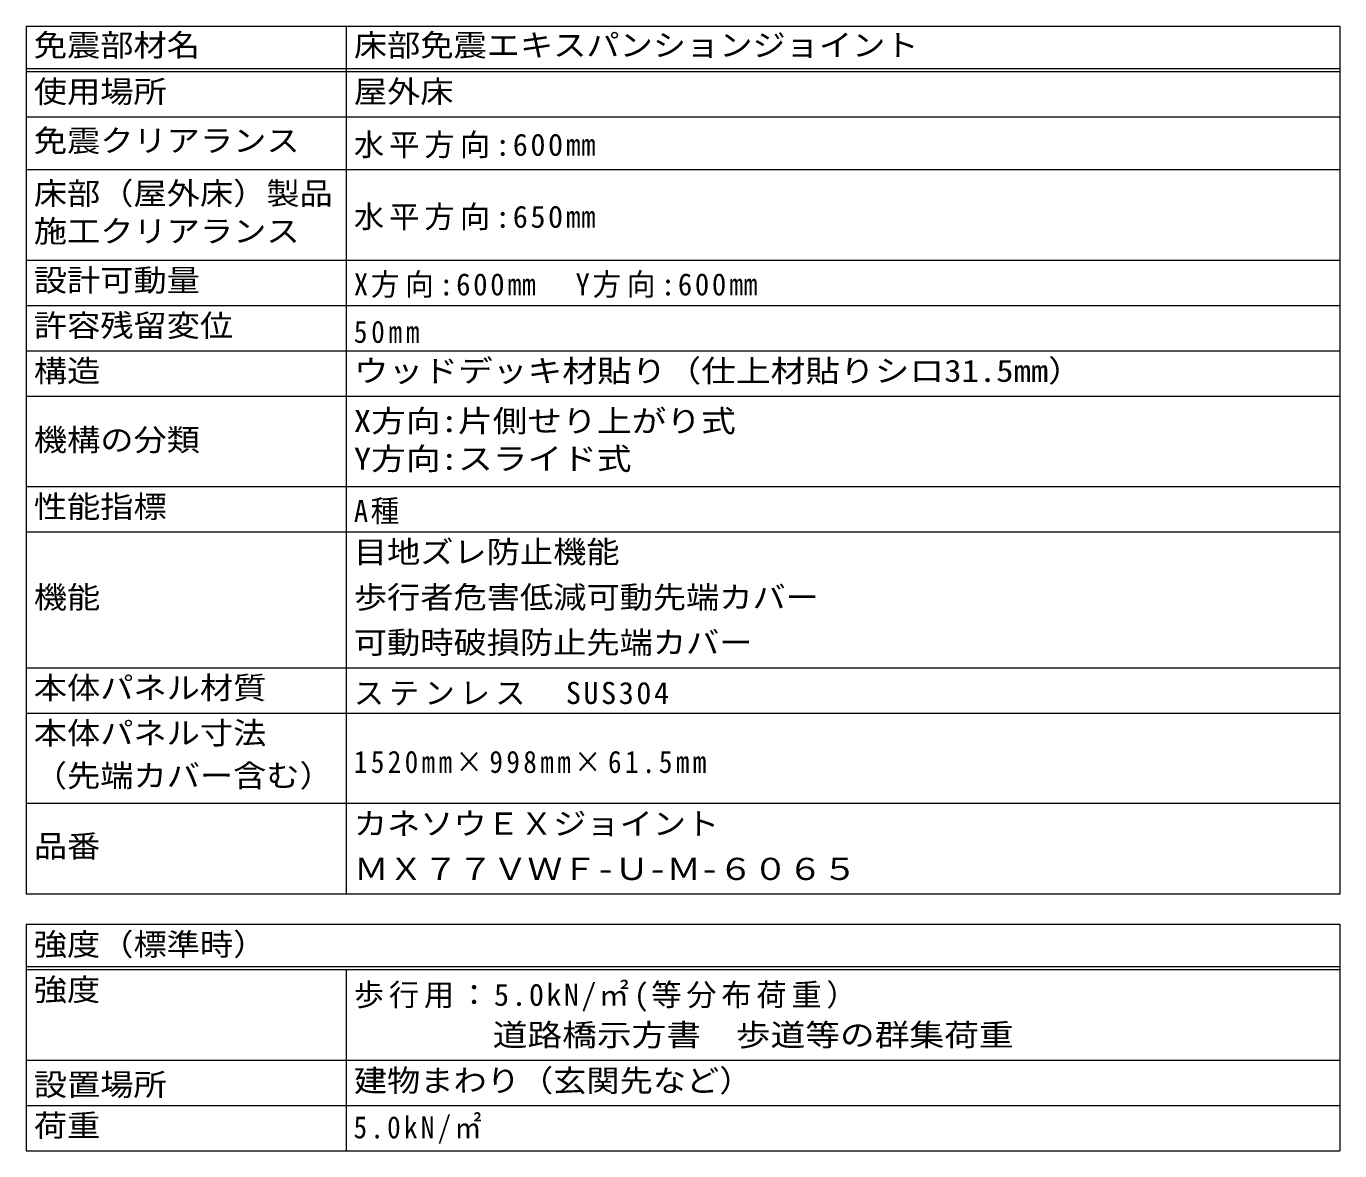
# Model space of a CAD drawing. Units: millimetres on the paper. Extents: x -259 to 271, y -195 to 192.
# Drawn here: x 96.8 to 270.8, y 40.3 to 189.3 of the extents above; entities that cross this region are included whole.
import ezdxf
from ezdxf.enums import TextEntityAlignment as Align

# ---------------------------------------------------------------- set-up
doc = ezdxf.new("R2010")
doc.units = ezdxf.units.MM
doc.layers.add('F-5_F-5ﾚｲﾔ', color=2, linetype='Continuous', lineweight=9)
doc.styles.add('ＭＳ ゴシック', font='')
doc.styles.get('ＭＳ ゴシック').set_extended_font_data('MS Gothic')

msp = doc.modelspace()

# ---------------------------------------------------------------- linework, layer by layer
at = {"layer": 'F-5_F-5ﾚｲﾔ', "color": 7}
for p, q in [((96.769, 189.343), (96.769, 74.343)), ((96.769, 189.343), (270.769, 189.343)), ((139.165, 189.343), (139.165, 74.343)), ((270.769, 189.343), (270.769, 74.343)), ((96.769, 183.743), (270.769, 183.743)), ((96.769, 183.343), (270.769, 183.343)), ((96.769, 177.343), (270.769, 177.343)), ((96.769, 170.343), (270.769, 170.343)), ((96.769, 158.343), (270.769, 158.343)), ((96.769, 152.343), (270.769, 152.343)), ((96.769, 146.343), (270.769, 146.343)), ((96.769, 140.343), (270.769, 140.343)), ((96.769, 128.343), (270.769, 128.343)), ((96.769, 122.343), (270.769, 122.343)), ((96.769, 104.343), (270.769, 104.343)), ((96.769, 98.343), (270.769, 98.343)), ((270.769, 86.343), (96.769, 86.343)), ((270.769, 74.343), (96.769, 74.343)), ((96.769, 70.343), (270.769, 70.343)), ((96.769, 70.343), (96.769, 40.343)), ((270.769, 70.343), (270.769, 40.343)), ((96.769, 64.743), (270.769, 64.743)), ((96.769, 64.343), (270.769, 64.343)), ((139.165, 64.343), (139.165, 40.343)), ((96.769, 52.343), (270.769, 52.343)), ((96.769, 46.343), (270.769, 46.343)), ((96.769, 40.343), (270.769, 40.343))]:
    msp.add_line(p, q, dxfattribs=at)

# ---------------------------------------------------------------- texts
at = {"layer": 'F-5_F-5ﾚｲﾔ', "style": 'ＭＳ ゴシック'}
for s, width, p in [('免震部材名', 1.1, (97.769, 184.493)), ('床部免震エキスパンションジョイント', 1.1, (140.165, 184.493)), ('使用場所', 1.1, (97.769, 178.343)), ('屋外床', 1.1, (140.165, 178.343)), ('免震クリアランス', 1.1, (97.769, 171.843)), ('床部（屋外床）製品', 1.1, (97.769, 164.85)), ('施工クリアランス', 1.1, (97.769, 159.85)), ('設計可動量', 1.1, (97.769, 153.343)), ('許容残留変位', 1.1, (97.769, 147.343)), ('構造', 1.1, (97.769, 141.343)), ('ウッドデッキ材貼り（仕上材貼りシロ31.5mm）', 1.15, (140.165, 141.343)), ('X方向:片側せり上がり式', 1.15, (140.165, 134.693)), ('機構の分類', 1.1, (97.769, 132.193)), ('Y方向:スライド式', 1.15, (140.165, 129.693)), ('性能指標', 1.1, (97.769, 123.343)), ('目地ズレ防止機能', 1.1, (140.165, 117.343)), ('機能', 1.1, (97.769, 111.343)), ('歩行者危害低減可動先端カバー', 1.1, (140.165, 111.343)), ('可動時破損防止先端カバー', 1.1, (140.165, 105.343)), ('本体パネル材質', 1.1, (97.769, 99.343)), ('本体パネル寸法', 1.1, (97.769, 93.343)), ('（先端カバー含む）', 1.1, (97.769, 87.693)), ('カネソウＥＸジョイント', 1.1, (140.165, 81.343)), ('品番', 1.1, (97.769, 78.359)), ('ＭＸ７７ＶＷＦ-Ｕ-Ｍ-６０６５', 1.15, (140.165, 75.343)), ('強度（標準時）', 1.1, (97.769, 65.343)), ('強度', 1.1, (97.769, 59.343)), ('\u3000 \u3000 \u3000道路橋示方書\u3000歩道等の群集荷重', 1.15, (140.165, 53.343)), ('設置場所', 1.1, (97.769, 46.762)), ('建物まわり（玄関先など）', 1.1, (140.165, 47.29)), ('荷重', 1.1, (97.769, 41.343))]:
    msp.add_text(s, height=2.933, dxfattribs=dict(at, width=width)).set_placement(p, align=Align.BOTTOM_LEFT)
at = {"layer": 'F-5_F-5ﾚｲﾔ', "char_height": 2.933, "attachment_point": 7, "style": 'ＭＳ ゴシック'}
for s, insert in [('\\T1.17;水平方向:600㎜', (140.165, 171.843)), ('\\T1.17;水平方向:650㎜', (140.165, 162.304)), ('\\T1.19;\\W0.95;X方向:600㎜\u3000Y方向:600㎜', (140.165, 153.343)), ('\\T1.28;\\W0.9;50mm', (140.165, 147.343)), ('\\T1.17;\\W0.95;A種', (140.165, 123.343)), ('\\T1.17;ステンレス\u3000SUS304', (140.165, 99.343)), ('\\T1.25;\\W0.9;1520mm×998mm×61.5mm', (140.165, 90.359)), ('\\T1.16;歩行用：5.0kN/㎡(等分布荷重）', (140.165, 58.762)), ('\\T1.24;\\W0.9;5.0kN/㎡', (140.12, 41.275))]:
    msp.add_mtext(s, dxfattribs=dict(at, insert=insert))

doc.saveas('drawing.dxf')
